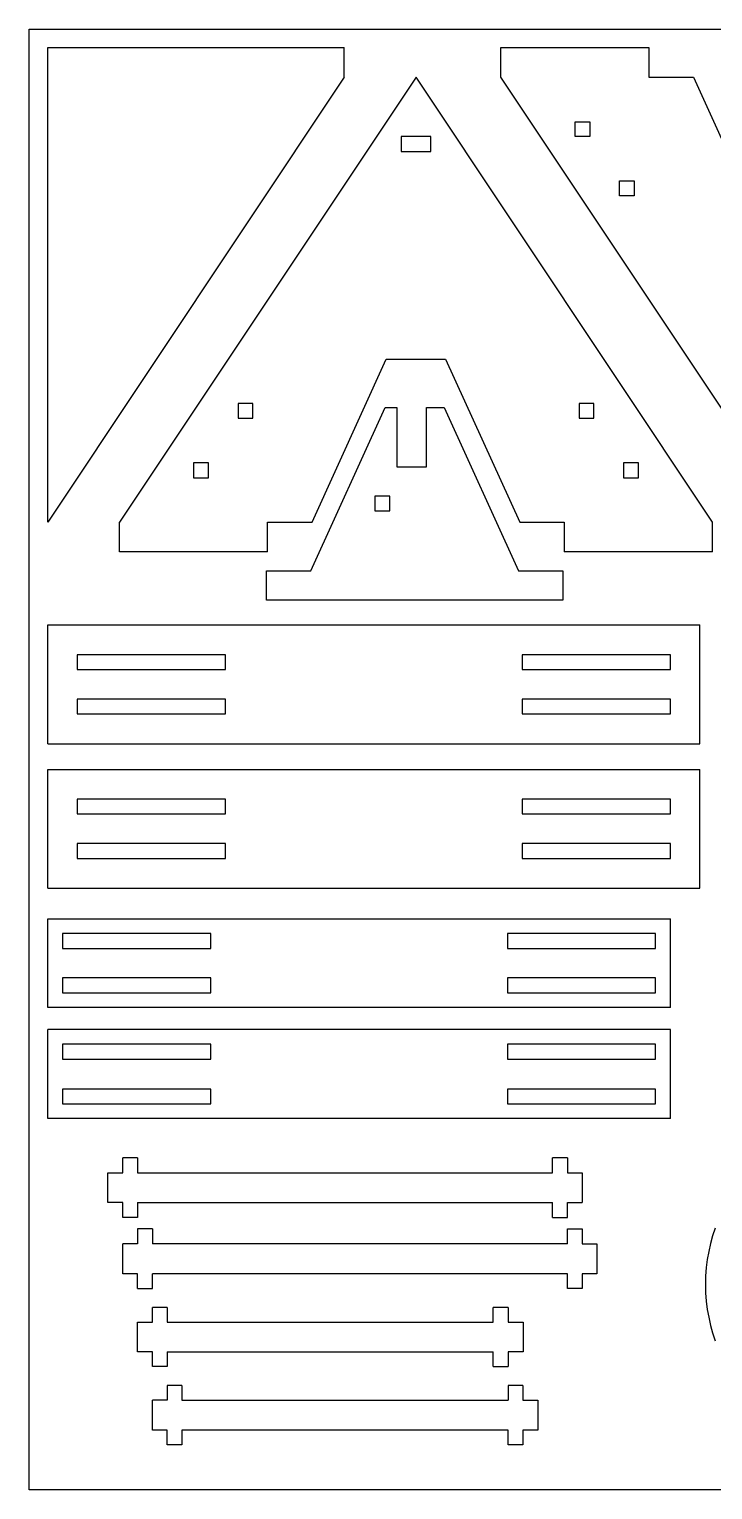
# Model space of a CAD drawing. Extents: x -137 to 99, y -118 to 118.
# Drawn here: x -137.1 to -26.4, y -118.2 to 118.2 of the extents above; entities that cross this region are included whole.
import ezdxf

# ---------------------------------------------------------------- set-up
doc = ezdxf.new("R2010")
doc.units = 0
doc.header["$MEASUREMENT"] = 0
doc.layers.get('0').update_dxf_attribs({"linetype": 'CONTINUOUS'})

msp = doc.modelspace()

# ---------------------------------------------------------------- linework, layer by layer
for p, q in [((-137.06, 118.19), (99.32, 118.19)), ((-137.06, -118.19), (-137.06, 118.19)), ((-134.04, 115.22), (-86.05, 115.22)), ((-134.04, 38.39), (-134.04, 115.22)), ((-86.05, 110.41), (-86.05, 115.22)), ((-60.7, 115.22), (-36.73, 115.22)), ((-60.7, 110.41), (-60.7, 115.22)), ((-36.73, 115.22), (-36.73, 110.41)), ((-86.05, 110.41), (-134.04, 38.39)), ((-74.43, 110.41), (-122.42, 38.39)), ((-26.43, 38.39), (-74.43, 110.41)), ((-12.7, 38.39), (-60.7, 110.41)), ((-36.73, 110.41), (-29.53, 110.41)), ((-29.53, 110.41), (-17.52, 84)), ((-48.69, 103.21), (-46.3, 103.21)), ((-48.69, 100.83), (-48.69, 103.21)), ((-46.3, 103.21), (-46.3, 100.83)), ((-72.05, 100.83), (-76.86, 100.83)), ((-76.86, 100.83), (-76.86, 98.4)), ((-72.05, 98.4), (-72.05, 100.83)), ((-46.3, 100.83), (-48.69, 100.83)), ((-76.86, 98.4), (-72.05, 98.4)), ((-41.49, 91.2), (-41.49, 93.63)), ((-41.49, 93.63), (-39.11, 93.63)), ((-39.11, 93.63), (-39.11, 91.2)), ((-39.11, 91.2), (-41.49, 91.2)), ((-91.25, 38.39), (-79.24, 64.8)), ((-79.24, 64.8), (-69.67, 64.8)), ((-69.67, 64.8), (-57.65, 38.39)), ((-100.83, 57.6), (-103.21, 57.6)), ((-103.21, 57.6), (-103.21, 55.22)), ((-100.83, 55.22), (-100.83, 57.6)), ((-91.47, 30.55), (-79.45, 56.95)), ((-79.45, 56.95), (-77.55, 56.95)), ((-77.55, 56.95), (-77.55, 47.37)), ((-72.73, 47.37), (-72.73, 56.95)), ((-72.73, 56.95), (-69.88, 56.95)), ((-69.88, 56.95), (-57.86, 30.55)), ((-48.02, 57.6), (-48.02, 55.22)), ((-45.64, 57.6), (-48.02, 57.6)), ((-45.64, 55.22), (-45.64, 57.6)), ((-103.21, 55.22), (-100.83, 55.22)), ((-48.02, 55.22), (-45.64, 55.22)), ((-110.46, 48.02), (-110.46, 45.59)), ((-108.03, 48.02), (-110.46, 48.02)), ((-108.03, 45.59), (-108.03, 48.02)), ((-77.55, 47.37), (-72.73, 47.37)), ((-40.83, 48.02), (-40.83, 45.59)), ((-38.44, 48.02), (-40.83, 48.02)), ((-38.44, 45.59), (-38.44, 48.02)), ((-110.46, 45.59), (-108.03, 45.59)), ((-40.83, 45.59), (-38.44, 45.59)), ((-81.1, 42.61), (-81.1, 40.23)), ((-78.66, 42.61), (-81.1, 42.61)), ((-78.66, 40.23), (-78.66, 42.61)), ((-81.1, 40.23), (-78.66, 40.23)), ((-122.42, 33.63), (-122.42, 38.39)), ((-98.45, 38.39), (-91.25, 38.39)), ((-98.45, 33.63), (-98.45, 38.39)), ((-57.65, 38.39), (-50.46, 38.39)), ((-50.46, 38.39), (-50.46, 33.63)), ((-26.43, 33.63), (-26.43, 38.39)), ((-98.45, 33.63), (-122.42, 33.63)), ((-26.43, 33.63), (-50.46, 33.63)), ((-98.66, 30.55), (-91.47, 30.55)), ((-98.66, 25.78), (-98.66, 30.55)), ((-57.86, 30.55), (-50.67, 30.55)), ((-50.67, 30.55), (-50.67, 25.78)), ((-50.67, 25.78), (-98.66, 25.78)), ((-134.04, 2.56), (-134.04, 21.77)), ((-134.04, 21.77), (-28.47, 21.77)), ((-28.47, 2.56), (-28.47, 21.77)), ((-129.28, 16.96), (-129.28, 14.58)), ((-105.25, 16.96), (-129.28, 16.96)), ((-105.25, 14.58), (-105.25, 16.96)), ((-57.26, 16.96), (-57.26, 14.58)), ((-33.23, 16.96), (-57.26, 16.96)), ((-33.23, 14.58), (-33.23, 16.96)), ((-129.28, 14.58), (-105.25, 14.58)), ((-57.26, 14.58), (-33.23, 14.58)), ((-129.28, 9.76), (-129.28, 7.38)), ((-105.25, 9.76), (-129.28, 9.76)), ((-105.25, 7.38), (-105.25, 9.76)), ((-57.26, 9.76), (-57.26, 7.38)), ((-33.23, 9.76), (-57.26, 9.76)), ((-33.23, 7.38), (-33.23, 9.76)), ((-129.28, 7.38), (-105.25, 7.38)), ((-57.26, 7.38), (-33.23, 7.38)), ((-134.04, 2.56), (-28.47, 2.56)), ((-134.04, -1.61), (-28.47, -1.61)), ((-134.04, -20.82), (-134.04, -1.61)), ((-28.47, -20.82), (-28.47, -1.61)), ((-105.25, -6.43), (-129.28, -6.43)), ((-129.28, -6.43), (-129.28, -8.81)), ((-105.25, -8.81), (-105.25, -6.43)), ((-33.23, -6.43), (-57.26, -6.43)), ((-57.26, -6.43), (-57.26, -8.81)), ((-33.23, -8.81), (-33.23, -6.43)), ((-129.28, -8.81), (-105.25, -8.81)), ((-57.26, -8.81), (-33.23, -8.81)), ((-105.25, -13.62), (-129.28, -13.62)), ((-129.28, -13.62), (-129.28, -16)), ((-105.25, -16), (-105.25, -13.62)), ((-33.23, -13.62), (-57.26, -13.62)), ((-57.26, -13.62), (-57.26, -16)), ((-33.23, -16), (-33.23, -13.62)), ((-129.28, -16), (-105.25, -16)), ((-57.26, -16), (-33.23, -16)), ((-134.04, -20.82), (-28.47, -20.82)), ((-134.04, -25.77), (-33.23, -25.77)), ((-134.04, -40.16), (-134.04, -25.77)), ((-33.23, -40.16), (-33.23, -25.77)), ((-131.66, -28.15), (-131.66, -30.58)), ((-107.63, -28.15), (-131.66, -28.15)), ((-107.63, -30.58), (-107.63, -28.15)), ((-59.64, -28.15), (-59.64, -30.58)), ((-35.67, -28.15), (-59.64, -28.15)), ((-35.67, -30.58), (-35.67, -28.15)), ((-131.66, -30.58), (-107.63, -30.58)), ((-59.64, -30.58), (-35.67, -30.58)), ((-131.66, -35.35), (-131.66, -37.78)), ((-107.63, -35.35), (-131.66, -35.35)), ((-107.63, -37.78), (-107.63, -35.35)), ((-59.64, -35.35), (-59.64, -37.78)), ((-35.67, -35.35), (-59.64, -35.35)), ((-35.67, -37.78), (-35.67, -35.35)), ((-131.66, -37.78), (-107.63, -37.78)), ((-59.64, -37.78), (-35.67, -37.78)), ((-33.23, -40.16), (-134.04, -40.16)), ((-134.04, -58.09), (-134.04, -43.7)), ((-33.23, -43.7), (-134.04, -43.7)), ((-33.23, -58.09), (-33.23, -43.7)), ((-107.63, -46.08), (-131.66, -46.08)), ((-131.66, -46.08), (-131.66, -48.52)), ((-107.63, -48.52), (-107.63, -46.08)), ((-35.67, -46.08), (-59.64, -46.08)), ((-59.64, -46.08), (-59.64, -48.52)), ((-35.67, -48.52), (-35.67, -46.08)), ((-131.66, -48.52), (-107.63, -48.52)), ((-59.64, -48.52), (-35.67, -48.52)), ((-131.66, -53.33), (-131.66, -55.71)), ((-107.63, -53.33), (-131.66, -53.33)), ((-107.63, -55.71), (-107.63, -53.33)), ((-59.64, -53.33), (-59.64, -55.71)), ((-35.67, -53.33), (-59.64, -53.33)), ((-35.67, -55.71), (-35.67, -53.33)), ((-131.66, -55.71), (-107.63, -55.71)), ((-59.64, -55.71), (-35.67, -55.71)), ((-33.23, -58.09), (-134.04, -58.09)), ((-121.92, -66.91), (-121.92, -64.47)), ((-119.54, -64.47), (-121.92, -64.47)), ((-119.54, -64.47), (-119.54, -66.91)), ((-49.9, -64.47), (-52.34, -64.47)), ((-52.34, -66.91), (-52.34, -64.47)), ((-49.9, -64.47), (-49.9, -66.91)), ((-124.3, -66.91), (-121.92, -66.91)), ((-124.3, -71.67), (-124.3, -66.91)), ((-119.54, -66.91), (-52.34, -66.91)), ((-49.9, -66.91), (-47.52, -66.91)), ((-47.52, -66.91), (-47.52, -71.67)), ((-121.92, -71.67), (-124.3, -71.67)), ((-121.92, -74.1), (-121.92, -71.67)), ((-119.54, -71.67), (-119.54, -74.1)), ((-119.54, -71.67), (-52.34, -71.67)), ((-52.34, -74.1), (-52.34, -71.67)), ((-49.9, -71.67), (-47.52, -71.67)), ((-49.9, -74.1), (-49.9, -71.67)), ((-119.54, -74.1), (-121.92, -74.1)), ((-52.34, -74.1), (-49.9, -74.1)), ((-117.11, -75.97), (-119.54, -75.97)), ((-119.54, -75.97), (-119.54, -78.41)), ((-117.11, -75.97), (-117.11, -78.41)), ((-49.9, -75.97), (-47.52, -75.97)), ((-49.9, -78.41), (-49.9, -75.97)), ((-47.52, -75.97), (-47.52, -78.41)), ((-26.41, -77.1), (-26.78, -78.31)), ((-25.99, -75.83), (-26.41, -77.1)), ((-121.92, -83.22), (-121.92, -78.41)), ((-119.54, -78.41), (-121.92, -78.41)), ((-49.9, -78.41), (-117.11, -78.41)), ((-47.52, -78.41), (-45.14, -78.41)), ((-45.14, -78.41), (-45.14, -83.22)), ((-27.05, -79.64), (-27.31, -80.91)), ((-26.78, -78.31), (-27.05, -79.64)), ((-27.47, -82.23), (-27.58, -83.6)), ((-27.31, -80.91), (-27.47, -82.23)), ((-119.54, -83.22), (-121.92, -83.22)), ((-119.54, -85.6), (-119.54, -83.22)), ((-117.11, -85.6), (-117.11, -83.22)), ((-49.9, -83.22), (-117.11, -83.22)), ((-49.9, -85.6), (-49.9, -83.22)), ((-47.52, -83.22), (-47.52, -85.6)), ((-45.14, -83.22), (-47.52, -83.22)), ((-27.58, -83.6), (-27.58, -86.3)), ((-119.54, -85.6), (-117.11, -85.6)), ((-47.52, -85.6), (-49.9, -85.6)), ((-27.58, -86.3), (-27.47, -87.68)), ((-117.11, -91.06), (-117.11, -88.68)), ((-114.73, -88.68), (-117.11, -88.68)), ((-114.73, -88.68), (-114.73, -91.06)), ((-59.53, -88.68), (-61.92, -88.68)), ((-61.92, -91.06), (-61.92, -88.68)), ((-59.53, -88.68), (-59.53, -91.06)), ((-27.47, -87.68), (-27.31, -89)), ((-27.31, -89), (-27.05, -90.27)), ((-119.54, -91.06), (-117.11, -91.06)), ((-119.54, -95.88), (-119.54, -91.06)), ((-114.73, -91.06), (-61.92, -91.06)), ((-59.53, -91.06), (-57.1, -91.06)), ((-57.1, -91.06), (-57.1, -95.88)), ((-27.05, -90.27), (-26.78, -91.59)), ((-26.78, -91.59), (-26.41, -92.81)), ((-26.41, -92.81), (-25.99, -94.08)), ((-117.11, -95.88), (-119.54, -95.88)), ((-117.11, -98.26), (-117.11, -95.88)), ((-114.73, -95.88), (-114.73, -98.26)), ((-114.73, -95.88), (-61.92, -95.88)), ((-61.92, -98.26), (-61.92, -95.88)), ((-59.53, -95.88), (-59.53, -98.26)), ((-57.1, -95.88), (-59.53, -95.88)), ((-114.73, -98.26), (-117.11, -98.26)), ((-61.92, -98.26), (-59.53, -98.26)), ((-112.34, -101.33), (-114.73, -101.33)), ((-114.73, -101.33), (-114.73, -103.71)), ((-112.34, -101.33), (-112.34, -103.71)), ((-57.15, -101.33), (-59.53, -101.33)), ((-59.53, -101.33), (-59.53, -103.71)), ((-57.15, -101.33), (-57.15, -103.71)), ((-114.73, -103.71), (-117.11, -103.71)), ((-117.11, -108.53), (-117.11, -103.71)), ((-112.34, -103.71), (-59.53, -103.71)), ((-57.15, -103.71), (-54.72, -103.71)), ((-54.72, -103.71), (-54.72, -108.53)), ((-114.73, -108.53), (-117.11, -108.53)), ((-114.73, -110.91), (-114.73, -108.53)), ((-59.53, -108.53), (-112.34, -108.53)), ((-112.34, -108.53), (-112.34, -110.91)), ((-59.53, -110.91), (-59.53, -108.53)), ((-57.15, -108.53), (-57.15, -110.91)), ((-54.72, -108.53), (-57.15, -108.53)), ((-112.34, -110.91), (-114.73, -110.91)), ((-57.15, -110.91), (-59.53, -110.91)), ((99.32, -118.19), (-137.06, -118.19))]:
    msp.add_line(p, q)

doc.saveas('drawing.dxf')
